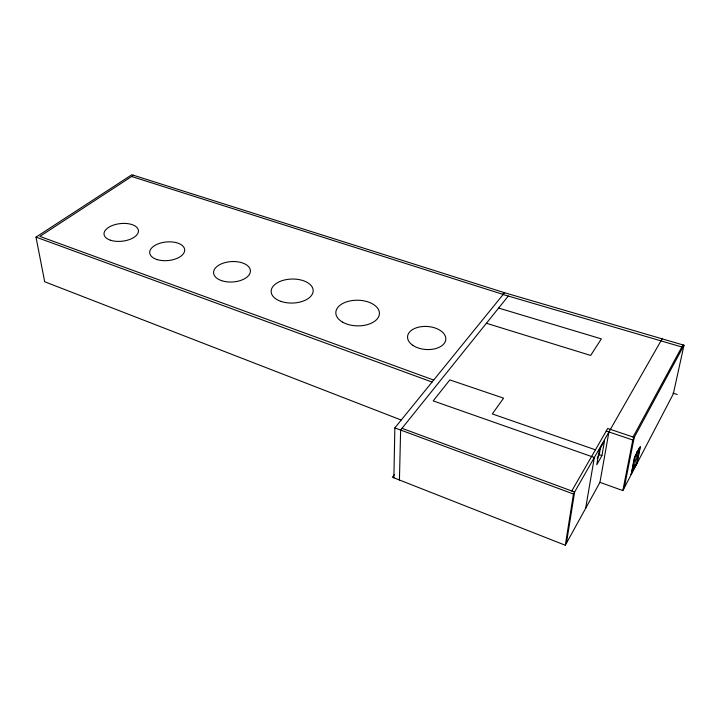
<?xml version="1.0" encoding="UTF-8"?>
<svg xmlns="http://www.w3.org/2000/svg" width="720" height="720" viewBox="0 0 720 720"><rect width="100%" height="100%" fill="white"/><g stroke="black" fill="none" stroke-linecap="round" stroke-linejoin="round"><path stroke-width="1.08" d="M393.885 477.819L394.848 427.905L504.585 292.734L684 345.231L673.29 393.957L622.827 490.599L599.949 482.346L608.931 431.946M399.438 480.006L400.617 430.038L508.284 296.046M394.389 474.579L392.355 477.216L565.308 545.256L573.471 494.01L662.139 338.832M566.415 543.249L574.605 492.021L401.994 428.319M585.666 508.284L594.333 457.497L433.188 400.887L449.82 379.908L503.586 398.151L492.318 413.928L595.44 449.811M597.177 458.316L599.256 454.662L600.705 446.292M601.929 455.589L604.512 440.946L599.301 450.072L596.754 464.76L601.929 455.589L599.256 454.662M622.827 490.599L632.799 440.019L684 345.231M624.213 487.953L634.212 437.409L607.707 428.472L571.77 490.977M637.254 451.971L633.708 469.035L636.966 463.527L640.44 446.472L634.725 457.299L631.278 474.417L634.482 457.218L637.254 451.971L636.723 451.791M636.867 460.071L637.947 454.734M636.642 463.419L639.9 447.426M635.724 464.202L631.044 474.336M637.659 451.017L639.621 447.291M633.06 437.022L682.947 344.925M565.308 545.256L599.949 482.346M503.928 292.527L502.533 294.246L131.652 176.499M133.533 175.275L39.861 236.403L433.692 380.061M401.112 420.012L44.694 281.763L36 237.123L131.841 174.744L504.585 292.734M503.127 294.534L681.822 346.995M498.627 308.061L601.344 338.886L590.652 355.437L486.405 323.271M672.939 393.147L677.223 394.488M606.24 431.028L632.799 440.019M36 237.123L432.072 382.05M394.848 427.905L573.471 494.01M412.749 345.285A19.17 11.529 4 0 0 445.014 342.144A19.17 11.529 4 0 0 422.298 326.556A19.17 11.529 4 0 0 412.749 345.285M342.549 322.128A21.807 12.825 1.1 0 0 378.801 316.35A21.807 12.825 1.1 0 0 351.495 300.663A21.807 12.825 1.1 0 0 342.549 322.128M281.169 301.473A21.024 12.015 -1.4 0 0 313.164 291.042A21.024 12.015 -1.4 0 0 282.132 280.656A21.024 12.015 -1.4 0 0 281.169 301.473M221.625 280.665A18.459 10.215 -3.4 0 0 250.38 271.782A18.459 10.215 -3.4 0 0 223.992 262.899A18.459 10.215 -3.4 0 0 221.625 280.665M157.374 259.659A17.55 9.324 -5.3 0 0 184.653 250.794A17.55 9.324 -5.3 0 0 159.579 243.351A17.55 9.324 -5.3 0 0 157.374 259.659M110.367 240.192A17.316 8.856 -6.3 0 0 138.258 232.407A17.316 8.856 -6.3 0 0 115.065 224.604A17.316 8.856 -6.3 0 0 110.367 240.192"/></g></svg>
